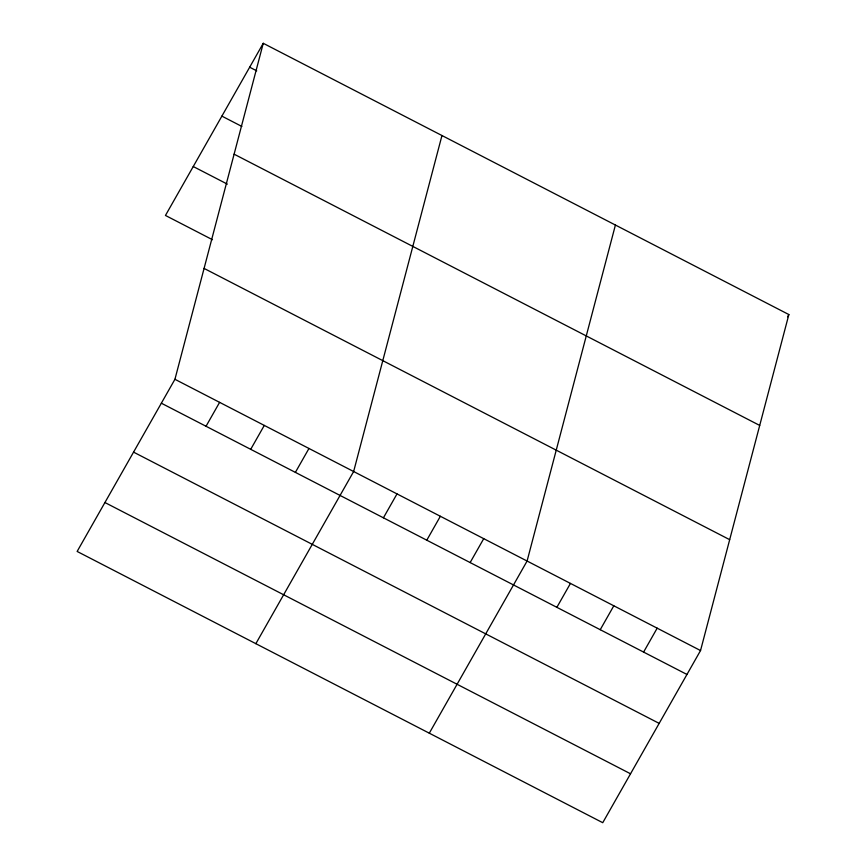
<?xml version="1.0" encoding="UTF-8"?>
<svg xmlns="http://www.w3.org/2000/svg" width="866" height="866" viewBox="0 0 866 866"><rect width="100%" height="100%" fill="white"/><g stroke="black" fill="none" stroke-linecap="round" stroke-linejoin="round"><path stroke-width="1.3" d="M174.932 379.297L263.253 43.3L788.861 314.553L700.54 650.55L602.747 822.7L77.139 551.447L174.932 379.297L700.54 650.55M441.963 135.529L353.642 471.526L255.849 643.676M615.412 225.041L527.091 561.038L429.298 733.188M263.253 43.3L165.46 215.45L212.484 239.72M206.032 426.267L219.607 402.354M250.707 449.324L264.292 425.412M295.382 472.381L308.967 448.469M383.421 517.814L397.007 493.901M426.786 540.189L440.361 516.277M470.141 562.564L483.726 538.663M556.87 607.326L570.456 583.413M600.235 629.701L613.81 605.799M787.562 316.826L788.861 314.553M643.6 652.087L657.175 628.175M249.668 67.212L256.726 70.85M221.88 116.131L241.874 126.447M234.112 154.18L759.709 425.433M193.248 166.532L227.347 184.122M204.084 268.417L729.681 539.67M161.357 403.21L686.955 674.462M133.559 452.128L659.167 723.381M104.927 502.529L630.535 773.782"/></g></svg>
